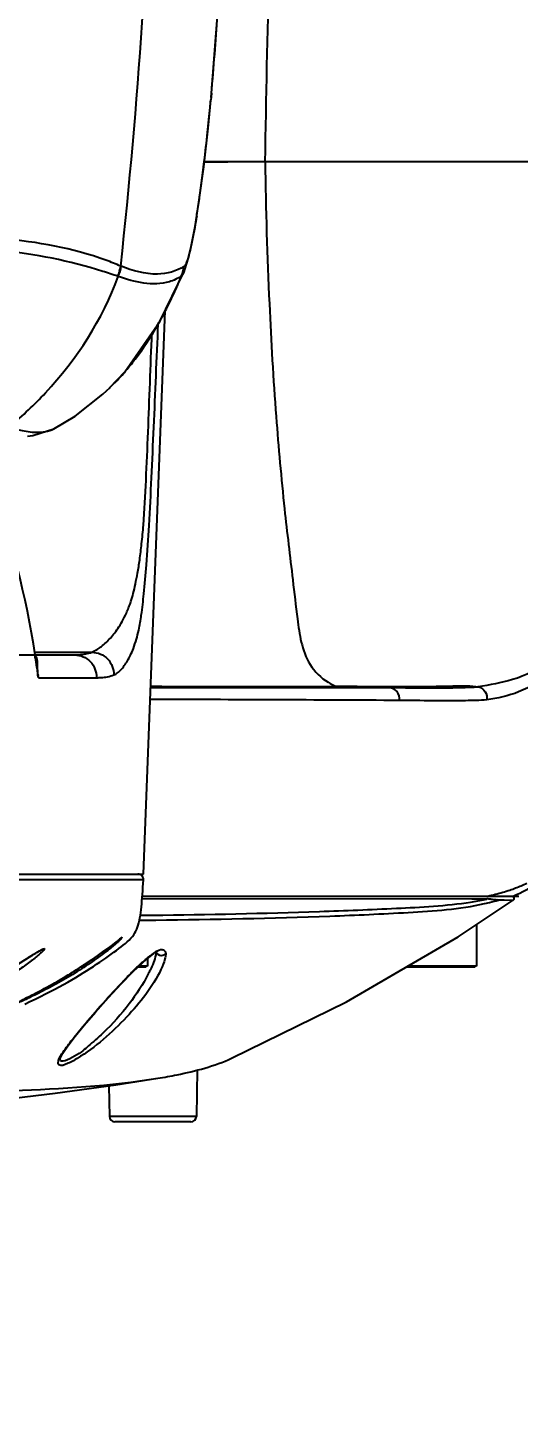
# Model space of a CAD drawing. Header units: millimetres. Extents: x 4086 to 8300, y 123 to 1549.
# Drawn here: x 7785.86 to 7797.06, y 569.23 to 601.17 of the extents above; entities that cross this region are included whole.
import ezdxf

# ---------------------------------------------------------------- set-up
doc = ezdxf.new("R2010")
doc.units = ezdxf.units.MM
for name, color, linetype in [('外形图', 7, 'Continuous'), ('尺寸标注', 7, 'Continuous'), ('运动范围', 7, 'Continuous')]:
    doc.layers.add(name, color=color, linetype=linetype)
doc.styles.add('思源黑', font='SourceHanSansCN-Normal.ttf')
doc.dimstyles.new('尺寸标注_1_4比例', dxfattribs={"dimtxt": 7, "dimasz": 6, "dimexe": 2, "dimexo": 1.5, "dimgap": 1, "dimtad": 1, "dimdec": 1, "dimlfac": 4, "dimdsep": 46, "dimtxsty": '思源黑', "dimcen": 0.09, "dimadec": 0, "dimazin": 0, "dimtp": 0.01, "dimtm": 0.01, "dimtfac": 1, "dimtdec": 1, "dimtofl": 0, "dimtmove": 0, "dimatfit": 3, "dimfxl": 1, "dimtolj": 1, "dimarcsym": 0})

# ---------------------------------------------------------------- blocks, each defined once
blk = doc.blocks.new('*D749')
at = {"layer": 'Defpoints', "color": 0}
for p in [(7701.103, 606.863), (7716.045, 606.863), (7783.633, 606.863), (7961.601, 575.482), (7746.537, 550.462)]:
    blk.add_point(p, dxfattribs=at)
at = {"layer": '尺寸标注', "color": 0, "lineweight": -2}
blk.add_line((7717.545, 606.863), (7718.126, 606.863), dxfattribs=at)
blk.add_arc((7783.633, 606.863), 67.507, 185.09413, 344.90587, dxfattribs=at)
at = {"layer": '尺寸标注', "color": 0}
for points in [[(7717.392, 600.913), (7715.394, 600.824), (7716.126, 606.863)], [(7849.787, 589.066), (7847.834, 589.501), (7850.114, 595.14)]]:
    blk.add_solid(points, dxfattribs=at)
at = {"layer": '尺寸标注', "color": 0, "insert": (7783.633, 544.066), "char_height": 7, "attachment_point": 5, "style": '思源黑'}
blk.add_mtext('\\A1;+\\A1;170%%d', dxfattribs=at)

msp = doc.modelspace()

# ---------------------------------------------------------------- linework, layer by layer
at = {"layer": '外形图'}
for p, q in [((7790.0347, 599.5887), (7790.0291, 599.5274)), ((7790.0294, 599.5231), (7790.0291, 599.5274)), ((7790.0428, 599.6792), (7790.0347, 599.5887)), ((7790.035, 599.5847), (7790.0347, 599.5887)), ((7804.4979, 598.1181), (7789.8798, 598.1181)), ((7789.8798, 598.1181), (7790.4159, 598.1181)), ((7787.9864, 595.7322), (7787.9751, 595.7369)), ((7788.8689, 594.471), (7789.4232, 595.6178)), ((7789.4232, 595.6178), (7789.4225, 595.616)), ((7787.9202, 595.5025), (7787.9085, 595.5067)), ((7788.4975, 581.8681), (7788.992, 594.7257)), ((7788.0694, 593.3233), (7788.8689, 594.471)), ((7787.72, 592.9599), (7788.0694, 593.3233)), ((7787.5654, 592.8169), (7787.7329, 592.972)), ((7787.72, 592.9599), (7787.7329, 592.972)), ((7786.4507, 592.0269), (7786.4525, 592.0278)), ((7785.6275, 586.8681), (7786.923, 586.8681)), ((7786.0161, 586.9295), (7787.3174, 586.9295)), ((7786.0665, 586.5922), (7786.0264, 586.8681)), ((7786.0892, 586.4052), (7786.0883, 586.4128)), ((7786.1037, 586.3489), (7787.4208, 586.3489)), ((7787.4247, 586.3489), (7787.4208, 586.3489)), ((7794.0963, 586.1181), (7788.6609, 586.1181)), ((7792.7001, 586.1503), (7792.8898, 586.1508)), ((7796.07, 586.1491), (7796.1224, 586.1428)), ((7756.584, 581.8681), (7788.4974, 581.8681)), ((7788.4935, 581.7367), (7756.5892, 581.7367)), ((7788.4654, 581.3137), (7795.9784, 581.3034)), ((7788.4686, 581.3681), (7797.0554, 581.3681)), ((7795.6703, 580.4398), (7796.9253, 581.2772)), ((7795.9784, 581.3034), (7796.276, 581.3027)), ((7796.2701, 581.1959), (7796.3152, 581.2061)), ((7796.276, 581.3027), (7796.3214, 581.3026)), ((7796.2875, 581.2906), (7796.3198, 581.2974)), ((7796.5887, 581.2772), (7796.5976, 581.2798)), ((7796.5978, 581.28), (7796.721, 581.2794)), ((7796.721, 581.2794), (7796.9237, 581.2774)), ((7796.9237, 581.2774), (7796.9254, 581.2773)), ((7788.4234, 580.93), (7788.585, 580.9318)), ((7788.585, 580.9318), (7788.6991, 580.9331)), ((7788.4033, 580.8162), (7788.4846, 580.8171)), ((7788.4846, 580.8171), (7788.5845, 580.8183)), ((7788.5845, 580.8183), (7788.6989, 580.8196)), ((7788.6989, 580.8196), (7788.773, 580.8205)), ((7796.084, 580.7158), (7796.084, 579.7681)), ((7787.7621, 580.2306), (7787.7858, 580.2483)), ((7787.7858, 580.2483), (7787.8079, 580.2652)), ((7787.9108, 580.3485), (7787.9232, 580.3592)), ((7787.9232, 580.3592), (7787.9344, 580.369)), ((7787.9344, 580.369), (7787.9443, 580.3778)), ((7787.9443, 580.3778), (7787.9692, 580.4002)), ((7787.9773, 580.4083), (7787.9781, 580.4091)), ((7785.6456, 579.8221), (7785.8885, 579.9749)), ((7785.8885, 579.9749), (7785.9458, 580.0108)), ((7785.9458, 580.0108), (7785.9802, 580.0322)), ((7785.9802, 580.0322), (7786.0117, 580.0516)), ((7786.0117, 580.0516), (7786.0403, 580.069)), ((7787.3006, 579.9054), (7787.3473, 579.9373)), ((7787.3473, 579.9373), (7787.4136, 579.983)), ((7787.4136, 579.983), (7787.4756, 580.0262)), ((7787.4756, 580.0262), (7787.5695, 580.0924)), ((7787.5695, 580.0924), (7787.6672, 580.1618)), ((7787.6672, 580.1618), (7787.7103, 580.1927)), ((7787.7103, 580.1927), (7787.737, 580.2121)), ((7787.737, 580.2121), (7787.7621, 580.2306)), ((7788.491, 579.8685), (7788.6935, 580.0292)), ((7788.584, 579.9423), (7788.584, 579.7681)), ((7788.6935, 580.0292), (7788.7345, 580.0556)), ((7787.0921, 579.7668), (7787.1476, 579.8032)), ((7787.1476, 579.8032), (7787.2008, 579.8384)), ((7787.2008, 579.8384), (7787.2518, 579.8725)), ((7787.2518, 579.8725), (7787.3006, 579.9054)), ((7787.9818, 579.3658), (7788.249, 579.6407)), ((7788.249, 579.6407), (7788.491, 579.8685)), ((7788.559, 579.7431), (7788.3578, 579.7431)), ((7788.584, 579.7681), (7788.3844, 579.7681)), ((7796.059, 579.7431), (7794.4728, 579.7431)), ((7796.084, 579.7681), (7794.516, 579.7681)), ((7786.2899, 579.289), (7786.2908, 579.2895)), ((7785.7456, 579.0044), (7785.8735, 579.07)), ((7785.8735, 579.07), (7785.9614, 579.1153)), ((7785.9614, 579.1153), (7786.049, 579.1608)), ((7789.7183, 577.401), (7789.6998, 576.341)), ((7787.7059, 577.0425), (7787.7182, 576.341)), ((7789.6998, 576.341), (7787.7182, 576.341)), ((7789.5748, 576.2181), (7787.8431, 576.2181))]:
    msp.add_line(p, q, dxfattribs=at)
for points in [[(7790.035, 599.5847), (7790.192, 601.5461), (7790.3409, 604.1128), (7790.4421, 606.8692)], [(7789.5815, 596.1812), (7789.6696, 596.6427), (7789.7656, 597.2486), (7789.8665, 598.0011), (7789.9671, 598.8862), (7790.0294, 599.5231)], [(7789.4225, 595.6161), (7789.5003, 595.8464), (7789.5815, 596.1812)], [(7786.4525, 592.0278), (7786.9355, 592.3142), (7787.5654, 592.8169)], [(7785.8485, 591.8555), (7785.9748, 591.8735), (7786.4507, 592.0269)], [(7788.4935, 581.7367), (7788.4936, 581.7435), (7788.4929, 581.7565), (7788.4909, 581.7694), (7788.4874, 581.782), (7788.4827, 581.7942), (7788.4768, 581.8058), (7788.4697, 581.8168), (7788.4614, 581.8269), (7788.4522, 581.8361), (7788.442, 581.8443), (7788.431, 581.8515), (7788.4194, 581.8574), (7788.4072, 581.862), (7788.3946, 581.8654), (7788.3817, 581.8675), (7788.3686, 581.8681)], [(7785.7901, 578.9059), (7785.9028, 578.96), (7786.0252, 579.0194), (7786.1432, 579.0774), (7786.2569, 579.1343), (7786.3667, 579.1903), (7786.4726, 579.2453), (7786.5747, 579.2996), (7786.6732, 579.3532), (7786.7682, 579.4063), (7786.8601, 579.4588), (7786.9489, 579.5108), (7787.0348, 579.5623), (7787.1181, 579.6133), (7787.1988, 579.6639), (7787.2771, 579.7139), (7787.3531, 579.7634), (7787.4268, 579.8123), (7787.4981, 579.8605), (7787.5671, 579.9079), (7787.6339, 579.9545), (7787.6983, 580.0001), (7787.7602, 580.0447), (7787.8197, 580.0879), (7787.8766, 580.1297), (7787.9311, 580.1701), (7787.9833, 580.2095), (7788.0333, 580.2485), (7788.0808, 580.2874), (7788.1258, 580.3264), (7788.1677, 580.3656), (7788.2062, 580.4051), (7788.2411, 580.4448), (7788.2721, 580.4849), (7788.2991, 580.5258), (7788.3224, 580.5678), (7788.3426, 580.6116), (7788.3603, 580.6581), (7788.3759, 580.7077), (7788.3897, 580.7603), (7788.4021, 580.8158), (7788.4131, 580.8736), (7788.4229, 580.933), (7788.4317, 580.9942), (7788.4396, 581.0572), (7788.4469, 581.1223), (7788.4536, 581.1897), (7788.4598, 581.2596), (7788.4658, 581.3321), (7788.4717, 581.4075), (7788.4775, 581.4859), (7788.4832, 581.5673), (7788.4887, 581.6524), (7788.4935, 581.7367)], [(7787.8079, 580.2652), (7787.8185, 580.2733), (7787.8286, 580.2812), (7787.8384, 580.2889), (7787.8478, 580.2964), (7787.8569, 580.3036), (7787.8656, 580.3107), (7787.874, 580.3176), (7787.8821, 580.3242), (7787.8898, 580.3306), (7787.8971, 580.3368), (7787.9108, 580.3485)], [(7787.9692, 580.4002), (7787.9736, 580.4041), (7787.9753, 580.4056), (7787.9767, 580.4068), (7787.9777, 580.4077), (7787.9785, 580.4083), (7787.9786, 580.4084)], [(7790.5026, 577.668), (7793.1211, 578.9565), (7795.6703, 580.4398)], [(7786.0403, 580.069), (7786.0662, 580.0846), (7786.0781, 580.0916), (7786.0894, 580.0982), (7786.1001, 580.1044), (7786.11, 580.1101), (7786.1194, 580.1154), (7786.1281, 580.1202), (7786.1361, 580.1246), (7786.1436, 580.1286), (7786.1504, 580.1322), (7786.1565, 580.1353), (7786.1621, 580.1381), (7786.167, 580.1405), (7786.1712, 580.1425), (7786.1748, 580.1441), (7786.1776, 580.1453), (7786.1798, 580.1462), (7786.1812, 580.1468), (7786.1814, 580.1469)], [(7786.049, 579.1608), (7786.093, 579.1838), (7786.137, 579.207), (7786.1809, 579.2303), (7786.2246, 579.2537), (7786.2679, 579.277), (7786.3108, 579.3003), (7786.3531, 579.3236), (7786.3949, 579.3467), (7786.4361, 579.3696), (7786.4767, 579.3925), (7786.5165, 579.4151), (7786.5558, 579.4376), (7786.5943, 579.46), (7786.6322, 579.4821), (7786.6694, 579.504), (7786.7059, 579.5257), (7786.7418, 579.5472), (7786.7769, 579.5685), (7786.8114, 579.5895), (7786.8452, 579.6103), (7786.8784, 579.6308), (7786.9108, 579.6511), (7786.9426, 579.671), (7786.9738, 579.6908), (7787.0043, 579.7102), (7787.0342, 579.7294), (7787.0921, 579.7668)], [(7786.772, 577.9542), (7786.9376, 578.1705), (7787.1435, 578.422), (7787.399, 578.7208), (7787.6959, 579.0557), (7787.9818, 579.3658)], [(7786.5926, 577.6547), (7786.598, 577.6695), (7786.6553, 577.7814), (7786.772, 577.9542)], [(7772.3743, 576.2927), (7774.0208, 576.2436), (7775.8964, 576.2193), (7778.0199, 576.242), (7780.0931, 576.3164), (7781.8978, 576.4221), (7783.5263, 576.5511), (7785.0292, 576.6999), (7786.4792, 576.8722), (7787.8649, 577.0646), (7788.8191, 577.2128)]]:
    msp.add_lwpolyline(points, dxfattribs=at)
for centre, radius, start, end in [((7662.1973, 609.5714), 126.5364, 353.723177, 358.77634), ((8386.0385, 588.3293), 594.8564, 178.2140734, 179.0571085), ((7694.9934, 608.1779), 95.4286, 354.890568, 355.964645), ((7737.3112, 604.3644), 52.9393, 354.56678, 354.75764), ((7739.9389, 604.1049), 50.2988, 353.92513, 354.26602), ((7738.2861, 604.2712), 51.96, 354.26557, 354.56729), ((7744.3493, 603.6276), 45.8626, 353.10593, 353.93493), ((7749.8951, 602.9629), 40.2772, 352.73254, 353.09776), ((7755.4784, 602.2443), 34.6478, 351.98288, 352.74333), ((7762.6675, 601.2303), 27.3876, 351.20347, 351.98585), ((7767.6674, 600.461), 22.3288, 350.76964, 351.19211), ((7787.2195, 595.8309), 0.7615, 334.77216, 352.90667), ((7787.2307, 595.8254), 0.7614, 334.94316, 352.96838), ((7779.4366, 599.6242), 10.7442, 335.89634, 336.46273), ((7779.1255, 599.7592), 11.0833, 336.46505, 337.48456), ((7780.3046, 599.2254), 9.789, 331.83948, 335.9523), ((7781.2647, 598.7201), 8.7041, 330.29138, 331.78895), ((7784.0346, 596.8264), 5.3429, 318.6107, 319.18984), ((7783.9423, 596.9061), 5.4648, 319.19048, 319.93457), ((7784.3941, 596.5013), 4.8581, 313.4124, 318.68391), ((7766.2339, 583.8419), 20.0225, 8.69301, 20.30997), ((7786.923, 588.7817), 1.9135, 269.99988, 270.11663), ((7787.182, 587.2872), 0.3824, 290.7309, 291.15488), ((7787.181, 586.581), 1.1025, 188.65994, 188.9721), ((7786.9024, 586.537), 0.8205, 188.97284, 189.41306), ((7787.7164, 586.6705), 0.2784, 290.92624, 291.50379), ((7791.0937, 1252.4896), 666.3412, 269.7909352, 270.1381299), ((7793.046, 525.007), 61.1437, 89.909367, 90.146009), ((7793.0079, 515.6383), 70.5125, 89.708069, 89.890414), ((7794.1857, 660.032), 73.8857, 269.776399, 270.211801), ((7794.1879, 661.5315), 75.3851, 270.20598, 270.331474), ((7794.2665, 650.6387), 64.4921, 270.317585, 270.86811), ((7795.0031, 619.8403), 33.7241, 269.93335, 270.74492), ((7794.6657, 625.573), 39.4232, 270.84002, 271.55278), ((7795.1778, 604.9715), 18.8543, 270.80147, 271.24163), ((7795.2711, 600.6722), 14.554, 271.24136, 271.74851), ((7795.4123, 596.2621), 10.1416, 271.7113, 273.00908), ((7795.9571, 586.9809), 0.8466, 254.71774, 269.15989), ((7796.0846, 585.9163), 0.2275, 76.44607, 82.14173), ((7784.6227, -1097.3868), 1683.2446, 89.669643, 89.8628168), ((7795.5704, 585.2844), 3.9886, 288.68868, 290.65991), ((7795.7493, 584.8204), 3.4913, 290.59974, 295.13692), ((7794.9943, 587.5512), 6.3928, 278.62023, 281.67107), ((7795.0985, 586.4631), 5.3959, 283.03177, 283.76763), ((7795.6922, 571.1028), 10.2192, 85.95617, 86.47017), ((7795.2946, 586.1948), 4.94, 282.29725, 286.33431), ((7795.1748, 586.1571), 5.0806, 283.7529, 286.15914), ((7796.292, 578.6565), 2.6414, 84.23671, 84.37237), ((7795.4704, 585.5818), 4.3023, 286.38302, 288.68096), ((7796.8966, 581.3181), 0.05, 305.14705, 63.39663), ((7786.46, 579.5859), 0.6292, 116.14517, 116.39045), ((7795.4923, 572.3751), 10.2648, 135.07469, 135.74094), ((7793.7484, 574.1192), 7.7984, 133.84551, 135.09915), ((7792.6861, 575.2199), 6.2686, 133.43761, 133.81234), ((7785.9746, 580.9416), 2.9565, 332.82053, 334.7227), ((7797.1285, 570.7801), 12.5497, 135.73897, 136.32185), ((7787.8431, 576.3431), 0.125, 181, 270), ((7789.5748, 576.3431), 0.125, 270, 359)]:
    msp.add_arc(centre, radius, start, end, dxfattribs=at)
for points, knots in [([(7791.2662, 598.1181), (7791.2826, 597.0366), (7791.3389, 595.0974), (7791.4962, 592.457), (7791.6811, 590.3587), (7791.8706, 588.8227), (7791.9872, 587.8094), (7792.0759, 587.1554), (7792.2587, 586.6231), (7792.5368, 586.3435), (7792.7022, 586.2443)], [0, 0, 0, 0, 0.2677091, 0.4800476, 0.6545856, 0.7889282, 0.8630458, 0.9070173, 0.9522895, 1, 1, 1, 1]), ([(7801.0566, 598.1181), (7800.8326, 596.7331), (7800.4333, 594.667), (7799.7799, 591.951), (7799.2126, 589.9542), (7798.6948, 588.1738), (7797.9817, 586.7637), (7796.958, 586.2782), (7796.3859, 586.1825), (7796.1224, 586.1428)], [0, 0, 0, 0, 0.3076479, 0.460868, 0.6129192, 0.7612082, 0.8726041, 0.9415832, 1, 1, 1, 1]), ([(7801.3091, 598.1005), (7801.0736, 596.6883), (7800.6523, 594.583), (7799.9494, 591.82), (7799.34, 589.7993), (7798.7449, 587.9966), (7798.0394, 586.6113), (7797.1167, 585.9954), (7796.5673, 585.882), (7796.3216, 585.8424)], [0, 0, 0, 0, 0.3105598, 0.4652127, 0.6185721, 0.7675031, 0.8795797, 0.9460302, 1, 1, 1, 1]), ([(7789.7071, 596.8794), (7789.693, 596.7927), (7789.6444, 596.5072), (7789.5901, 596.2223), (7789.5393, 596.0269)], [0, 0, 0, 0, 0.3031285, 1, 1, 1, 1]), ([(7787.9751, 595.7369), (7787.8644, 595.7852), (7787.0013, 596.1269), (7786.0721, 596.2859), (7785.2694, 596.368)], [0, 0, 0, 0, 0.130225, 1, 1, 1, 1]), ([(7787.9083, 595.5064), (7787.794, 595.5433), (7786.9277, 595.8311), (7786.0227, 596.0168), (7785.2326, 596.085)], [0, 0, 0, 0, 0.1315787, 1, 1, 1, 1]), ([(7789.5393, 596.0269), (7789.5217, 595.9594), (7789.4904, 595.8641), (7789.4531, 595.7562), (7789.4244, 595.7361)], [0, 0, 0, 0, 0.6654779, 1, 1, 1, 1]), ([(7789.4244, 595.7361), (7789.25, 595.6141), (7788.7355, 595.487), (7788.249, 595.6306), (7787.9864, 595.7322)], [0, 0, 0, 0, 0.4304639, 1, 1, 1, 1]), ([(7789.4225, 595.616), (7789.4179, 595.605), (7789.4089, 595.5846), (7789.3988, 595.5647), (7789.3937, 595.5558)], [0, 0, 0, 0, 0.5371037, 1, 1, 1, 1]), ([(7785.4623, 592.0921), (7785.7429, 592.3267), (7786.7696, 593.2938), (7787.5605, 594.5225), (7787.9204, 595.5029)], [0, 0, 0, 0, 0.2593689, 1, 1, 1, 1]), ([(7789.364, 595.515), (7789.2797, 595.4546), (7788.8221, 595.2386), (7788.2872, 595.3703), (7787.9204, 595.5029)], [0, 0, 0, 0, 0.2100751, 1, 1, 1, 1]), ([(7789.3937, 595.5558), (7789.3891, 595.5477), (7789.3802, 595.5334), (7789.3694, 595.5203), (7789.364, 595.515)], [0, 0, 0, 0, 0.5526035, 1, 1, 1, 1]), ([(7787.8184, 586.4115), (7787.8479, 586.4231), (7787.9064, 586.4587), (7787.9852, 586.5322), (7788.0608, 586.6256), (7788.1332, 586.7374), (7788.2031, 586.8687), (7788.3007, 587.0992), (7788.3866, 587.4056), (7788.4541, 587.8232), (7788.5127, 588.3187), (7788.5716, 588.9996), (7788.6279, 589.8829), (7788.6798, 590.9304), (7788.7309, 592.0692), (7788.781, 593.2381), (7788.8137, 594.0219), (7788.8299, 594.415)], [0, 0, 0, 0, 0.0116082, 0.0246814, 0.0392885, 0.0554523, 0.0733239, 0.0936183, 0.146934, 0.1891561, 0.248296, 0.329427, 0.439112, 0.5720446, 0.7130274, 0.8560998, 1, 1, 1, 1]), ([(7788.1245, 593.3886), (7788.1874, 593.4634), (7788.4443, 593.7859), (7788.6689, 594.1335), (7788.8247, 594.4065)], [0, 0, 0, 0, 0.2372712, 1, 1, 1, 1]), ([(7787.32, 586.9305), (7787.3511, 586.9426), (7787.416, 586.9771), (7787.5517, 587.0712), (7787.6879, 587.1938), (7787.8181, 587.3419), (7787.9163, 587.4763), (7788.0127, 587.6372), (7788.0944, 587.794), (7788.1609, 587.9483), (7788.214, 588.0981), (7788.2647, 588.2796), (7788.3138, 588.4959), (7788.3638, 588.7523), (7788.4124, 589.058), (7788.4569, 589.4227), (7788.5125, 590.0261), (7788.5555, 590.8778), (7788.6, 591.9607), (7788.6439, 593.0803), (7788.6722, 593.8318), (7788.6863, 594.2087)], [0, 0, 0, 0, 0.0130597, 0.0286731, 0.0647413, 0.0845451, 0.1059593, 0.1299385, 0.1580544, 0.1752624, 0.1958007, 0.2203579, 0.2491495, 0.2827925, 0.3227898, 0.3705671, 0.4268606, 0.5604602, 0.7050084, 0.8520442, 1, 1, 1, 1]), ([(7785.5523, 592.0318), (7785.5969, 592.0191), (7785.7596, 591.9766), (7785.9274, 591.9485), (7786.0494, 591.9467)], [0, 0, 0, 0, 0.2752991, 1, 1, 1, 1]), ([(7786.0665, 586.5922), (7786.0629, 586.6183), (7786.0493, 586.7108), (7786.0322, 586.8029), (7786.0161, 586.8681)], [0, 0, 0, 0, 0.281334, 1, 1, 1, 1]), ([(7786.0911, 586.415), (7786.086, 586.4486), (7786.0817, 586.4984), (7786.0809, 586.5704), (7786.0815, 586.6397), (7786.0791, 586.7165), (7786.0641, 586.7883), (7786.0434, 586.8257), (7786.0308, 586.8391)], [0, 0, 0, 0, 0.2345339, 0.3441508, 0.4968123, 0.7131485, 0.8734675, 1, 1, 1, 1]), ([(7786.923, 586.8681), (7786.9894, 586.8681), (7787.1237, 586.8408), (7787.2918, 586.7241), (7787.4013, 586.551), (7787.4234, 586.4155), (7787.4208, 586.3489)], [0, 0, 0, 0, 0.2495564, 0.499378, 0.7495669, 1, 1, 1, 1]), ([(7786.9269, 586.8681), (7786.962, 586.8682), (7787.0939, 586.872), (7787.2267, 586.8951), (7787.3174, 586.9295)], [0, 0, 0, 0, 0.2652216, 1, 1, 1, 1]), ([(7787.3174, 586.9296), (7787.3838, 586.9294), (7787.5181, 586.9019), (7787.6862, 586.7853), (7787.796, 586.6124), (7787.8183, 586.477), (7787.8159, 586.4105)], [0, 0, 0, 0, 0.2496882, 0.4996604, 0.749833, 1, 1, 1, 1]), ([(7786.0883, 586.4128), (7786.0866, 586.4285), (7786.08, 586.4884), (7786.0726, 586.5482), (7786.0665, 586.5922)], [0, 0, 0, 0, 0.2621982, 1, 1, 1, 1]), ([(7786.1037, 586.3489), (7786.1022, 586.3522), (7786.0952, 586.3703), (7786.0911, 586.3895), (7786.0892, 586.4052)], [0, 0, 0, 0, 0.1847108, 1, 1, 1, 1]), ([(7786.1037, 586.3489), (7786.1029, 586.3525), (7786.099, 586.3704), (7786.0954, 586.3883), (7786.093, 586.4028)], [0, 0, 0, 0, 0.1990994, 1, 1, 1, 1]), ([(7787.4247, 586.3489), (7787.4598, 586.349), (7787.5919, 586.3528), (7787.7249, 586.3759), (7787.8158, 586.4105)], [0, 0, 0, 0, 0.2653567, 1, 1, 1, 1]), ([(7794.3279, 585.8298), (7794.3379, 585.8983), (7794.3029, 586.0478), (7794.1625, 586.1181), (7794.0963, 586.1181)], [0, 0, 0, 0, 0.5107196, 1, 1, 1, 1]), ([(7794.7224, 586.1184), (7794.8292, 586.1189), (7795.2366, 586.1214), (7795.6441, 586.1264), (7795.9447, 586.1344)], [0, 0, 0, 0, 0.2620568, 1, 1, 1, 1]), ([(7795.7339, 586.1643), (7795.7564, 586.1649), (7795.8685, 586.1671), (7795.9808, 586.1597), (7796.07, 586.1491)], [0, 0, 0, 0, 0.2000133, 1, 1, 1, 1]), ([(7796.1379, 586.1374), (7796.1975, 586.1231), (7796.3099, 586.0407), (7796.3331, 585.9047), (7796.3216, 585.8424)], [0, 0, 0, 0, 0.4919659, 1, 1, 1, 1]), ([(7796.3216, 585.8424), (7796.1592, 585.8316), (7795.4945, 585.812), (7794.8298, 585.8269), (7794.3279, 585.8298)], [0, 0, 0, 0, 0.2448499, 1, 1, 1, 1]), ([(7788.6991, 580.9331), (7789.9682, 580.9483), (7791.8229, 580.9824), (7794.2399, 581.0853), (7795.3926, 581.1452), (7795.9525, 581.2306)], [0, 0, 0, 0, 0.5243141, 0.7660286, 1, 1, 1, 1]), ([(7788.773, 580.8205), (7790.0973, 580.8369), (7792.019, 580.8741), (7794.5169, 580.9866), (7795.7004, 581.069), (7796.2701, 581.1959)], [0, 0, 0, 0, 0.5289463, 0.7669138, 1, 1, 1, 1]), ([(7796.5572, 581.2846), (7796.5643, 581.2839), (7796.5779, 581.2824), (7796.5914, 581.2808), (7796.5978, 581.28)], [0, 0, 0, 0, 0.5227814, 1, 1, 1, 1]), ([(7788.0036, 580.4284), (7788.0034, 580.4267), (7788.0006, 580.4222), (7787.9954, 580.414), (7787.9867, 580.4026), (7787.9752, 580.3884), (7787.9608, 580.372), (7787.937, 580.3464), (7787.9013, 580.3113), (7787.8516, 580.2666), (7787.794, 580.2186), (7787.7293, 580.1677), (7787.6316, 580.0929), (7787.4971, 579.9924), (7787.3219, 579.8677), (7787.1323, 579.7395), (7786.8641, 579.5678), (7786.5238, 579.3687), (7786.1853, 579.1926), (7785.9367, 579.0712), (7785.7843, 578.9992), (7785.6654, 578.9449), (7785.5981, 578.9152), (7785.5711, 578.904)], [0, 0, 0, 0, 0.0017752, 0.005227, 0.0102256, 0.0166082, 0.024206, 0.0328705, 0.0529603, 0.0762261, 0.1022698, 0.1308348, 0.1617478, 0.2301376, 0.3052745, 0.385098, 0.4679343, 0.6360724, 0.7945841, 0.8641709, 0.9235186, 0.9696858, 1, 1, 1, 1]), ([(7786.2908, 579.2895), (7786.4668, 579.3851), (7786.7281, 579.5353), (7787.0652, 579.748), (7787.3054, 579.9075), (7787.4929, 580.0381), (7787.6306, 580.1358), (7787.7472, 580.2187), (7787.8488, 580.2954), (7787.9311, 580.3658), (7787.9635, 580.3956), (7787.9773, 580.4083)], [0, 0, 0, 0, 0.2963741, 0.4458645, 0.5897866, 0.7231573, 0.7839024, 0.8397721, 0.9349023, 0.9721892, 1, 1, 1, 1]), ([(7787.9781, 580.4091), (7787.9818, 580.4124), (7787.9892, 580.4189), (7787.9941, 580.4238), (7788.0038, 580.4306), (7788.0036, 580.4284)], [0, 0, 0, 0, 0.4662643, 0.7925029, 1, 1, 1, 1]), ([(7784.0185, 578.9058), (7784.0995, 578.9498), (7784.2792, 579.0445), (7784.5664, 579.1954), (7784.8796, 579.3652), (7785.1969, 579.5471), (7785.5001, 579.731), (7785.773, 579.9022), (7785.9729, 580.0293), (7786.1036, 580.1081), (7786.157, 580.138), (7786.1803, 580.1495)], [0, 0, 0, 0, 0.1108126, 0.2442826, 0.3900546, 0.5391888, 0.6839447, 0.8164315, 0.9264961, 0.9687911, 1, 1, 1, 1]), ([(7786.2378, 580.1638), (7786.2378, 580.1601), (7786.2325, 580.1507), (7786.221, 580.1355), (7786.202, 580.1149), (7786.1765, 580.0897), (7786.1445, 580.0602), (7786.0908, 580.0131), (7786.0109, 579.9472), (7785.901, 579.8623), (7785.7755, 579.7709), (7785.6369, 579.6753), (7785.4337, 579.5429), (7785.1624, 579.3811), (7784.826, 579.2024), (7784.4972, 579.0434), (7784.2823, 578.9468), (7784.1808, 578.9031)], [0, 0, 0, 0, 0.0045314, 0.0125195, 0.0240109, 0.0388836, 0.0568918, 0.0777798, 0.1271105, 0.1848267, 0.2492365, 0.3189652, 0.3928409, 0.5488559, 0.7089588, 0.8633743, 1, 1, 1, 1]), ([(7786.1827, 580.1507), (7786.1906, 580.1546), (7786.2016, 580.1597), (7786.2154, 580.1651), (7786.2232, 580.1675), (7786.2294, 580.1686), (7786.2339, 580.1686), (7786.2373, 580.1669), (7786.2378, 580.1648), (7786.2378, 580.1638)], [0, 0, 0, 0, 0.4297254, 0.5958032, 0.7289471, 0.8297924, 0.9010601, 0.9509675, 1, 1, 1, 1]), ([(7788.7823, 580.1194), (7788.7829, 580.0889), (7788.7618, 579.935), (7788.7008, 579.791), (7788.648, 579.6791)], [0, 0, 0, 0, 0.1979521, 1, 1, 1, 1]), ([(7788.7785, 580.0968), (7788.8227, 580.1223), (7788.8985, 580.177), (7788.9851, 580.1225), (7788.9939, 580.0941)], [0, 0, 0, 0, 0.6328389, 1, 1, 1, 1]), ([(7789.0006, 580.0461), (7788.9679, 580.0126), (7788.8572, 579.9837), (7788.7831, 580.0753), (7788.7823, 580.1194)], [0, 0, 0, 0, 0.5143348, 1, 1, 1, 1]), ([(7788.9939, 580.0941), (7788.9962, 580.0868), (7788.9995, 580.0708), (7789.0005, 580.0546), (7789.0006, 580.0461)], [0, 0, 0, 0, 0.4728527, 1, 1, 1, 1]), ([(7788.8931, 579.693), (7788.7011, 579.2895), (7788.1059, 578.5479), (7787.4008, 577.921), (7786.9844, 577.666)], [0, 0, 0, 0, 0.4778601, 1, 1, 1, 1]), ([(7785.5672, 578.9115), (7785.6013, 578.9303), (7785.6909, 578.9764), (7785.8512, 579.0585), (7786.0583, 579.165), (7786.2094, 579.2452), (7786.2899, 579.289)], [0, 0, 0, 0, 0.1432644, 0.3706561, 0.6628731, 1, 1, 1, 1]), ([(7788.6046, 579.5911), (7788.4811, 579.3503), (7788.1593, 578.8726), (7787.7008, 578.3463), (7787.2333, 577.9435), (7787.0194, 577.7533), (7786.5905, 577.538), (7786.5925, 577.6503)], [0, 0, 0, 0, 0.2821251, 0.592317, 0.7458392, 0.8828266, 1, 1, 1, 1]), ([(7786.8486, 578.0653), (7786.9344, 578.1763), (7787.3213, 578.6492), (7787.727, 579.1067), (7788.0522, 579.447)], [0, 0, 0, 0, 0.2295816, 1, 1, 1, 1]), ([(7786.5458, 577.5587), (7786.5478, 577.6339), (7786.6644, 577.8111), (7786.7737, 577.9683), (7786.8486, 578.0653)], [0, 0, 0, 0, 0.3802772, 1, 1, 1, 1]), ([(7786.9844, 577.666), (7786.926, 577.6303), (7786.8323, 577.574), (7786.7049, 577.5256), (7786.6147, 577.4854), (7786.545, 577.53), (7786.5458, 577.5587)], [0, 0, 0, 0, 0.4133412, 0.6556459, 0.8265058, 1, 1, 1, 1]), ([(7788.8202, 577.2132), (7788.9671, 577.2369), (7789.5391, 577.3381), (7790.1078, 577.4898), (7790.5022, 577.6678)], [0, 0, 0, 0, 0.2558673, 1, 1, 1, 1]), ([(7784.1098, 576.8921), (7784.582, 576.9013), (7786.1549, 576.9452), (7787.7323, 577.0378), (7788.8202, 577.2132)], [0, 0, 0, 0, 0.3000061, 1, 1, 1, 1])]:
    msp.add_open_spline(points, degree=3, knots=knots, dxfattribs=at)
for points in [[(7789.364, 595.515), (7789.3932, 595.5804), (7789.4235, 595.6597), (7789.3991, 595.727)], [(7786.0494, 591.9467), (7786.1858, 591.9447), (7786.3283, 591.9668), (7786.4507, 592.0269)], [(7792.7022, 586.2443), (7792.7622, 586.2083), (7792.8254, 586.1771), (7792.8902, 586.1506)], [(7793.044, 586.1178), (7792.9917, 586.1216), (7792.9396, 586.1329), (7792.8902, 586.1506)], [(7793.3672, 586.1499), (7793.4926, 586.1493), (7793.618, 586.1484), (7793.7435, 586.1477)], [(7793.7435, 586.1477), (7793.7948, 586.1474), (7793.8461, 586.1471), (7793.8974, 586.1469)], [(7794.9639, 586.1162), (7794.6747, 586.1162), (7794.3855, 586.1181), (7794.0963, 586.1181)], [(7794.4688, 586.1174), (7794.5534, 586.1176), (7794.6379, 586.118), (7794.7224, 586.1184)], [(7795.9447, 586.1344), (7796.0017, 586.1371), (7796.0592, 586.1336), (7796.1157, 586.1416)], [(7796.9218, 581.3681), (7797.1237, 581.4523), (7797.3195, 581.5568), (7797.4953, 581.687)], [(7796.4128, 581.2965), (7796.4589, 581.2933), (7796.505, 581.2897), (7796.551, 581.2852)], [(7788.376, 579.7718), (7788.4365, 579.829), (7788.4982, 579.8852), (7788.5619, 579.9388)], [(7788.5619, 579.9388), (7788.6304, 579.9963), (7788.7011, 580.0522), (7788.7785, 580.0968)], [(7788.9844, 579.9333), (7788.9634, 579.8502), (7788.93, 579.7704), (7788.8931, 579.693)], [(7789.0006, 580.0461), (7789.001, 580.0081), (7788.9938, 579.9701), (7788.9844, 579.9333)]]:
    msp.add_open_spline(points, degree=3, dxfattribs=at)
at = {"layer": '运动范围'}
msp.add_arc((7783.7746, 606.8692), 180.575, 10, 349.993572, dxfattribs=at)

# ---------------------------------------------------------------- dimensions: what is measured, and where the dimension line sits
at = {"layer": '尺寸标注'}
dim = msp.add_angular_dim_2l(base=(7746.5371, 550.4618), line1=((7701.103, 606.8629), (7716.0449, 606.8629)), line2=((7961.6009, 575.4823), (7783.6327, 606.8629)), text='\\A1;+<>', dimstyle='尺寸标注_1_4比例', dxfattribs=at)
dim.commit()
dim.dimension.update_dxf_attribs({"geometry": '*D749', "text_midpoint": (7783.6327, 539.3561), "dimtype": 162})

doc.saveas('drawing.dxf')
